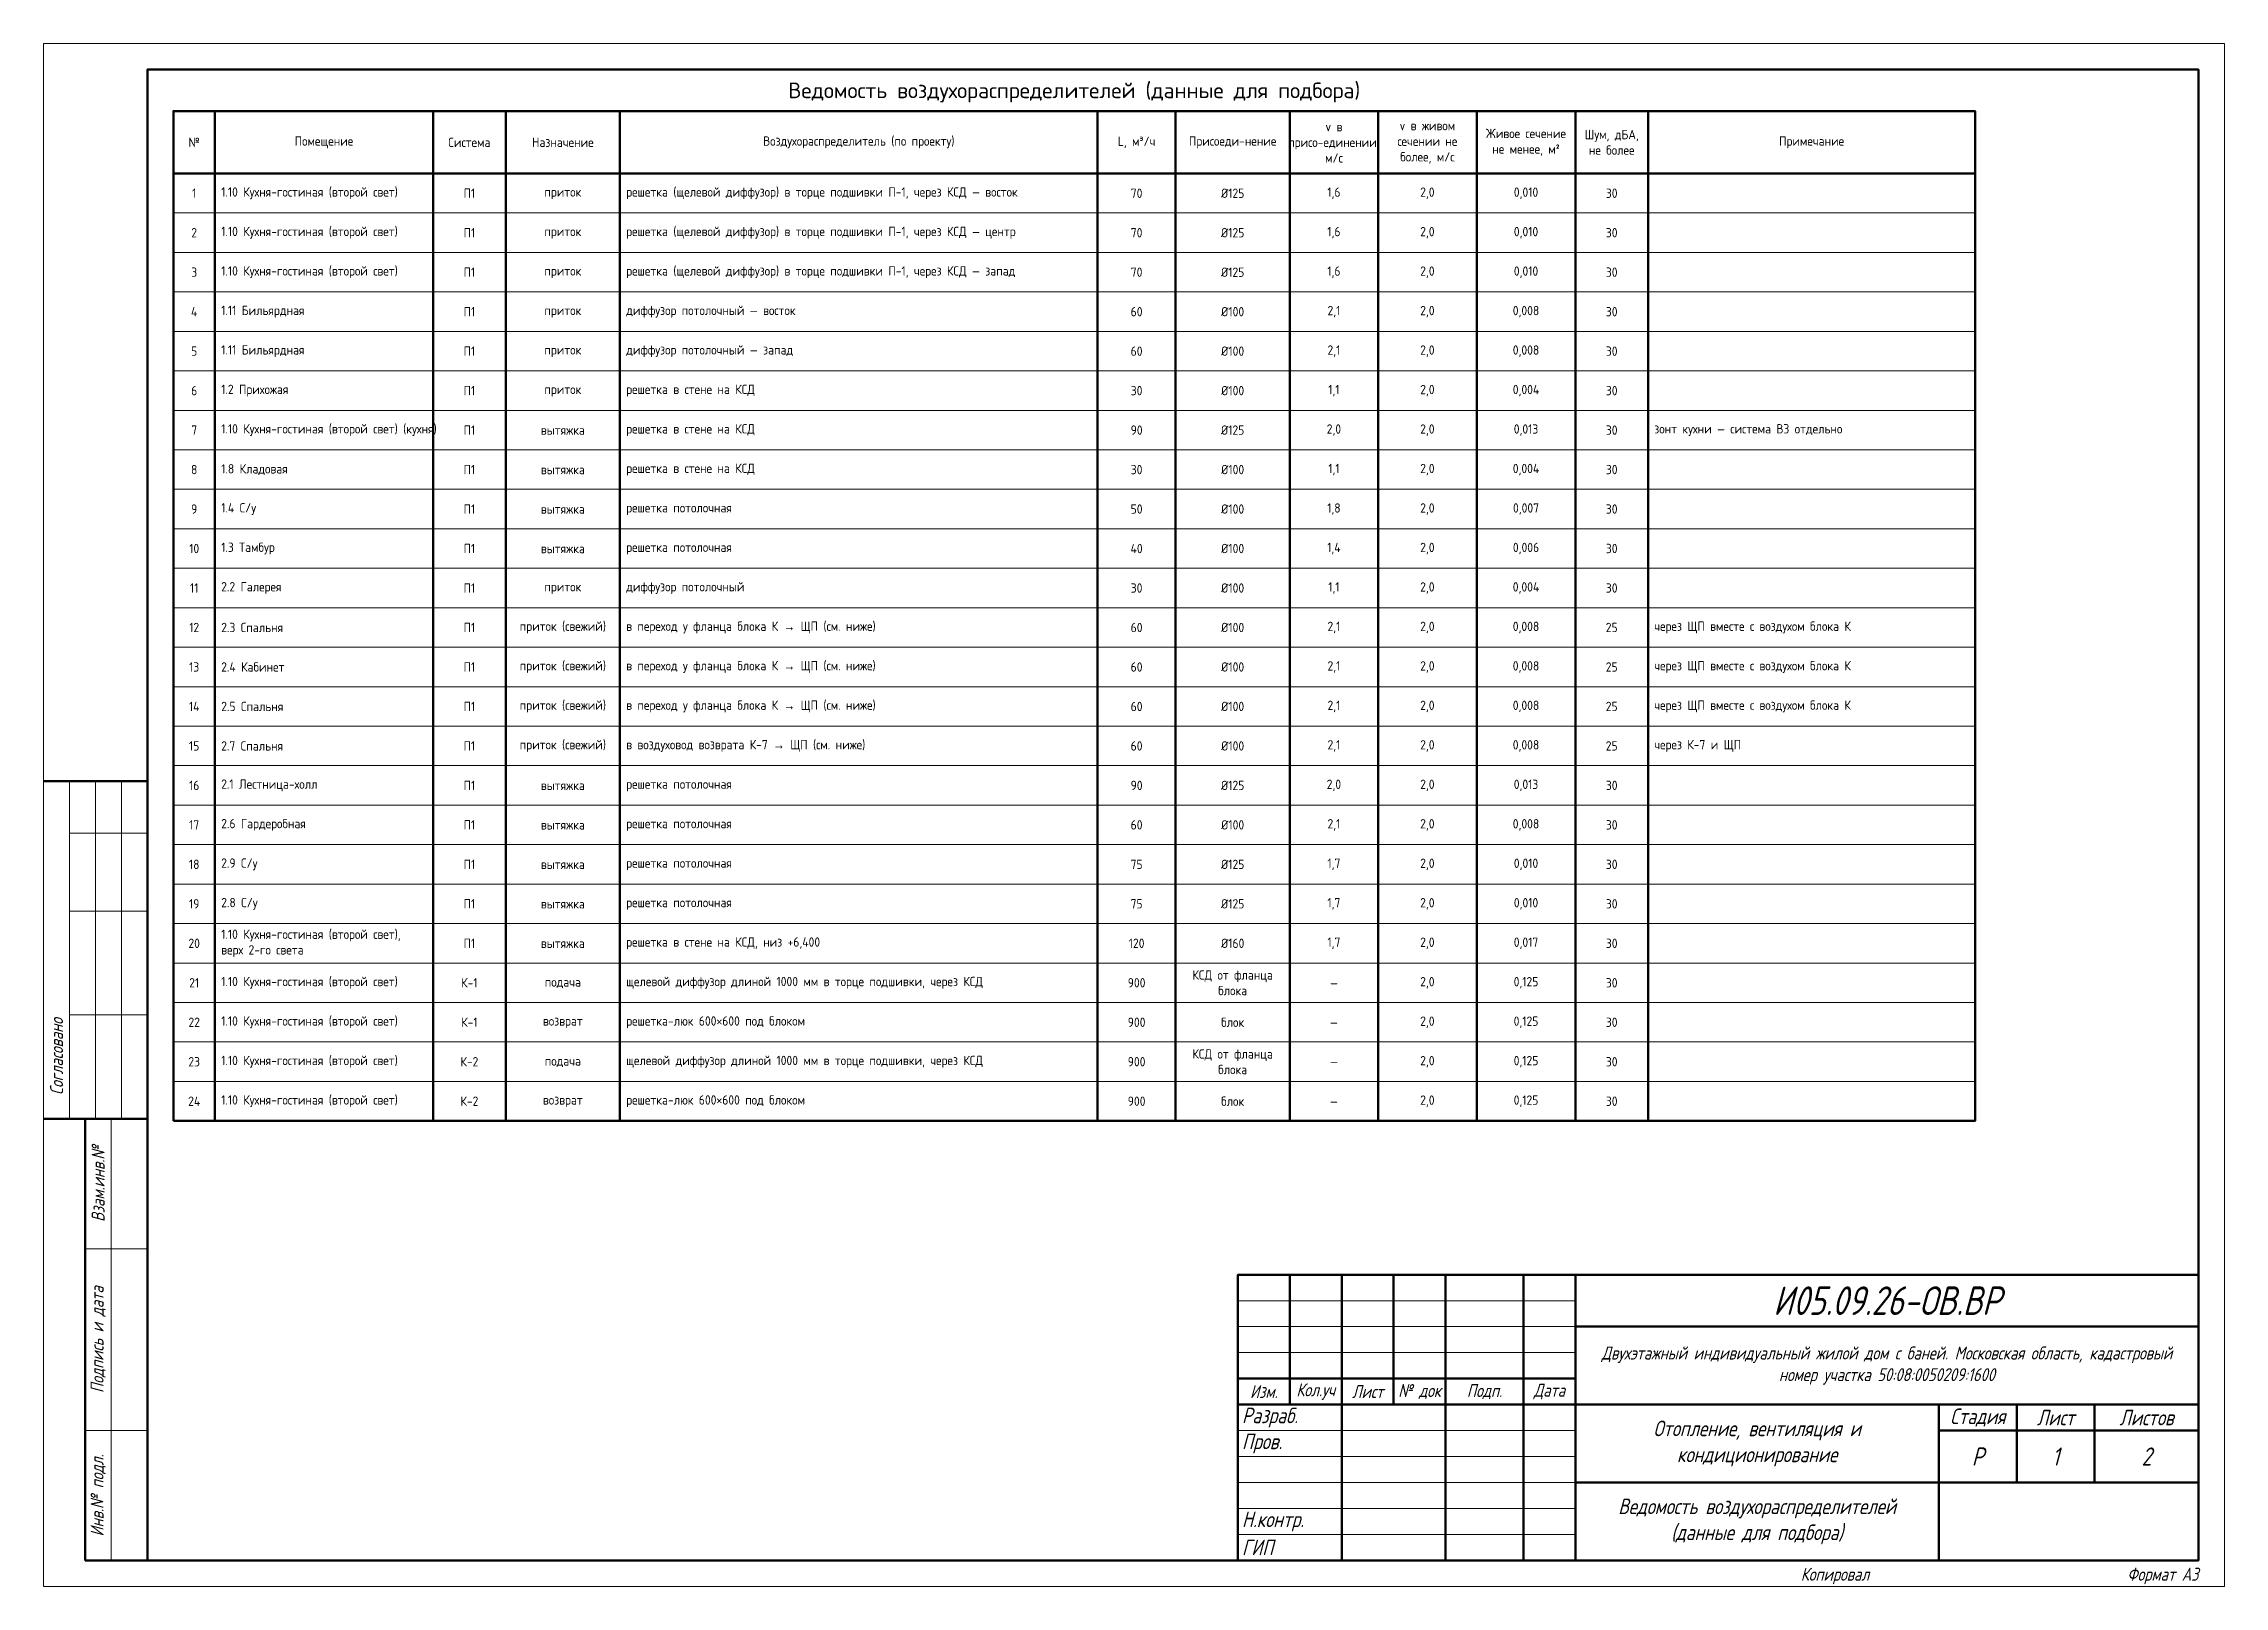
# Paper-space layout 'Лист 1' of a CAD drawing. Header units: millimetres. Extents: x 0 to 420, y 0 to 297.
import ezdxf
from ezdxf.enums import TextEntityAlignment as Align

# ---------------------------------------------------------------- set-up
doc = ezdxf.new("R2010")
doc.units = ezdxf.units.MM
for name, color, linetype, lineweight in [('Рамка', 7, 'Continuous', 50), ('Таблицы', 7, 'Continuous', 18), ('Текст', 7, 'Continuous', 18), ('Тонкие', 8, 'Continuous', 13)]:
    doc.layers.add(name, color=color, linetype=linetype, lineweight=lineweight)
doc.styles.add('GOST', font='isocpeur.ttf', dxfattribs={"width": 0.9})
doc.styles.add('GOST_I', font='isocpeur.ttf', dxfattribs={"width": 0.8})

psp = doc.layouts.new('Лист 1')

# ---------------------------------------------------------------- linework, layer by layer
at = {"layer": 'Рамка', "lineweight": 50}
for points in [[(20, 5), (415, 5), (415, 292), (20, 292)], [(230, 5), (415, 5), (415, 60), (230, 60)]]:
    psp.add_lwpolyline(points, close=True, dxfattribs=at)
at = {"layer": 'Таблицы', "lineweight": 50}
for p, q in [((33, 284), (33, 89.6)), ((75, 284), (75, 89.6)), ((89, 284), (89, 89.6)), ((111, 284), (111, 89.6)), ((203, 284), (203, 89.6)), ((218, 284), (218, 89.6)), ((240, 284), (240, 89.6)), ((257, 284), (257, 89.6)), ((276, 284), (276, 89.6)), ((295, 284), (295, 89.6)), ((309, 284), (309, 89.6)), ((25, 272), (372, 272)), ((0, 155), (20, 155)), ((0, 90), (20, 90)), ((8, 5), (8, 90)), ((240, 35), (240, 60)), ((250, 5), (250, 60)), ((260, 35), (260, 60)), ((270, 5), (270, 60)), ((285, 5), (285, 60)), ((295, 5), (295, 60)), ((295, 50), (415, 50)), ((230, 40), (295, 40)), ((230, 35), (415, 35)), ((365, 5), (365, 35)), ((380, 20), (380, 35)), ((395, 20), (395, 35)), ((365, 30), (415, 30)), ((295, 20), (415, 20)), ((8, 5), (20, 5))]:
    psp.add_line(p, q, dxfattribs=at)
at = {"layer": 'Таблицы', "lineweight": 18}
for p, q in [((25, 264.4), (372, 264.4)), ((25, 256.8), (372, 256.8)), ((25, 249.2), (372, 249.2)), ((25, 241.6), (372, 241.6)), ((25, 234), (372, 234)), ((25, 226.4), (372, 226.4)), ((25, 218.8), (372, 218.8)), ((25, 211.2), (372, 211.2)), ((25, 203.6), (372, 203.6)), ((25, 196), (372, 196)), ((25, 188.4), (372, 188.4)), ((25, 180.8), (372, 180.8)), ((25, 173.2), (372, 173.2)), ((25, 165.6), (372, 165.6)), ((25, 158), (372, 158)), ((25, 150.4), (372, 150.4)), ((25, 142.8), (372, 142.8)), ((25, 135.2), (372, 135.2)), ((25, 127.6), (372, 127.6)), ((25, 120), (372, 120)), ((25, 112.4), (372, 112.4)), ((25, 104.8), (372, 104.8)), ((25, 97.2), (372, 97.2)), ((25, 89.6), (372, 89.6)), ((230, 55), (295, 55)), ((230, 50), (295, 50)), ((230, 45), (295, 45)), ((230, 30), (295, 30)), ((230, 25), (295, 25)), ((230, 20), (295, 20)), ((230, 15), (295, 15)), ((230, 10), (295, 10))]:
    psp.add_line(p, q, dxfattribs=at)
at = {"layer": 'Таблицы'}
for p, q in [((5, 90), (5, 155)), ((10, 90), (10, 155)), ((15, 90), (15, 155)), ((5, 145), (20, 145)), ((5, 130), (20, 130)), ((5, 110), (20, 110)), ((13, 5), (13, 90)), ((8, 65), (20, 65)), ((8, 30), (20, 30))]:
    psp.add_line(p, q, dxfattribs=at)
at = {"layer": 'Таблицы', "lineweight": 50}
psp.add_lwpolyline([(25, 89.6), (372, 89.6), (372, 284), (25, 284)], close=True, dxfattribs=at)
at = {"layer": 'Тонкие'}
psp.add_lwpolyline([(0, 0), (420, 0), (420, 297), (0, 297)], close=True, dxfattribs=at)

# ---------------------------------------------------------------- texts
at = {"layer": 'Текст', "style": 'GOST'}
psp.add_text('Ведомость воздухораспределителей (данные для подбора)', height=3, dxfattribs=at).set_placement((198.5, 288), align=Align.MIDDLE_CENTER)
at = {"layer": 'Текст'}
for s, insert, char_height, width, attachment_point, style in [('v в живом сечении не более, м/с', (266.5, 278), 1.8, 17, 5, 'GOST'), ('№', (29, 278), 1.8, 6, 5, 'GOST'), ('Помещение', (54, 278), 1.8, 40, 5, 'GOST'), ('Система', (82, 278), 1.8, 12, 5, 'GOST'), ('Назначение', (100, 278), 1.8, 20, 5, 'GOST'), ('Воздухораспределитель (по проекту)', (157, 278), 1.8, 90, 5, 'GOST'), ('L, м³/ч', (210.5, 278), 1.8, 13, 5, 'GOST'), ('Присоеди-нение', (229, 278), 1.8, 20, 5, 'GOST'), ('v в присо-единении, м/с', (248.5, 278), 1.8, 15, 5, 'GOST'), ('Живое сечение не менее, м²', (285.5, 278), 1.8, 17, 5, 'GOST'), ('Шум, дБА, не более', (302, 278), 1.8, 12, 5, 'GOST'), ('Примечание', (340.5, 278), 1.8, 61, 5, 'GOST'), ('1', (29, 268.2), 1.8, 6, 5, 'GOST'), ('1.10 Кухня-гостиная (второй свет)', (34.2, 268.2), 1.8, 39.6, 4, 'GOST'), ('П1', (82, 268.2), 1.8, 12, 5, 'GOST'), ('приток', (100, 268.2), 1.8, 20, 5, 'GOST'), ('решетка (щелевой диффузор) в торце подшивки П-1, через КСД — восток', (112.2, 268.2), 1.8, 89.6, 4, 'GOST'), ('70', (210.5, 268.2), 1.8, 13, 5, 'GOST'), ('Ø125', (229, 268.2), 1.8, 20, 5, 'GOST'), ('1,6', (248.5, 268.2), 1.8, 15, 5, 'GOST'), ('2,0', (266.5, 268.2), 1.8, 17, 5, 'GOST'), ('0,010', (285.5, 268.2), 1.8, 17, 5, 'GOST'), ('30', (302, 268.2), 1.8, 12, 5, 'GOST'), ('2', (29, 260.6), 1.8, 6, 5, 'GOST'), ('1.10 Кухня-гостиная (второй свет)', (34.2, 260.6), 1.8, 39.6, 4, 'GOST'), ('П1', (82, 260.6), 1.8, 12, 5, 'GOST'), ('приток', (100, 260.6), 1.8, 20, 5, 'GOST'), ('решетка (щелевой диффузор) в торце подшивки П-1, через КСД — центр', (112.2, 260.6), 1.8, 89.6, 4, 'GOST'), ('70', (210.5, 260.6), 1.8, 13, 5, 'GOST'), ('Ø125', (229, 260.6), 1.8, 20, 5, 'GOST'), ('1,6', (248.5, 260.6), 1.8, 15, 5, 'GOST'), ('2,0', (266.5, 260.6), 1.8, 17, 5, 'GOST'), ('0,010', (285.5, 260.6), 1.8, 17, 5, 'GOST'), ('30', (302, 260.6), 1.8, 12, 5, 'GOST'), ('3', (29, 253), 1.8, 6, 5, 'GOST'), ('1.10 Кухня-гостиная (второй свет)', (34.2, 253), 1.8, 39.6, 4, 'GOST'), ('П1', (82, 253), 1.8, 12, 5, 'GOST'), ('приток', (100, 253), 1.8, 20, 5, 'GOST'), ('решетка (щелевой диффузор) в торце подшивки П-1, через КСД — запад', (112.2, 253), 1.8, 89.6, 4, 'GOST'), ('70', (210.5, 253), 1.8, 13, 5, 'GOST'), ('Ø125', (229, 253), 1.8, 20, 5, 'GOST'), ('1,6', (248.5, 253), 1.8, 15, 5, 'GOST'), ('2,0', (266.5, 253), 1.8, 17, 5, 'GOST'), ('0,010', (285.5, 253), 1.8, 17, 5, 'GOST'), ('30', (302, 253), 1.8, 12, 5, 'GOST'), ('4', (29, 245.4), 1.8, 6, 5, 'GOST'), ('1.11 Бильярдная', (34.2, 245.4), 1.8, 39.6, 4, 'GOST'), ('П1', (82, 245.4), 1.8, 12, 5, 'GOST'), ('приток', (100, 245.4), 1.8, 20, 5, 'GOST'), ('диффузор потолочный — восток', (112.2, 245.4), 1.8, 89.6, 4, 'GOST'), ('60', (210.5, 245.4), 1.8, 13, 5, 'GOST'), ('Ø100', (229, 245.4), 1.8, 20, 5, 'GOST'), ('2,1', (248.5, 245.4), 1.8, 15, 5, 'GOST'), ('2,0', (266.5, 245.4), 1.8, 17, 5, 'GOST'), ('0,008', (285.5, 245.4), 1.8, 17, 5, 'GOST'), ('30', (302, 245.4), 1.8, 12, 5, 'GOST'), ('5', (29, 237.8), 1.8, 6, 5, 'GOST'), ('1.11 Бильярдная', (34.2, 237.8), 1.8, 39.6, 4, 'GOST'), ('П1', (82, 237.8), 1.8, 12, 5, 'GOST'), ('приток', (100, 237.8), 1.8, 20, 5, 'GOST'), ('диффузор потолочный — запад', (112.2, 237.8), 1.8, 89.6, 4, 'GOST'), ('60', (210.5, 237.8), 1.8, 13, 5, 'GOST'), ('Ø100', (229, 237.8), 1.8, 20, 5, 'GOST'), ('2,1', (248.5, 237.8), 1.8, 15, 5, 'GOST'), ('2,0', (266.5, 237.8), 1.8, 17, 5, 'GOST'), ('0,008', (285.5, 237.8), 1.8, 17, 5, 'GOST'), ('30', (302, 237.8), 1.8, 12, 5, 'GOST'), ('6', (29, 230.2), 1.8, 6, 5, 'GOST'), ('1.2 Прихожая', (34.2, 230.2), 1.8, 39.6, 4, 'GOST'), ('П1', (82, 230.2), 1.8, 12, 5, 'GOST'), ('решетка в стене на КСД', (112.2, 230.2), 1.8, 89.6, 4, 'GOST'), ('30', (210.5, 230.2), 1.8, 13, 5, 'GOST'), ('Ø100', (229, 230.2), 1.8, 20, 5, 'GOST'), ('1,1', (248.5, 230.2), 1.8, 15, 5, 'GOST'), ('2,0', (266.5, 230.2), 1.8, 17, 5, 'GOST'), ('0,004', (285.5, 230.2), 1.8, 17, 5, 'GOST'), ('30', (302, 230.2), 1.8, 12, 5, 'GOST'), ('приток', (100, 230.2), 1.8, 20, 5, 'GOST'), ('7', (29, 222.6), 1.8, 6, 5, 'GOST'), ('1.10 Кухня-гостиная (второй свет) (кухня)', (34.2, 222.6), 1.8, 39.6, 4, 'GOST'), ('П1', (82, 222.6), 1.8, 12, 5, 'GOST'), ('вытяжка', (100, 222.6), 1.8, 20, 5, 'GOST'), ('решетка в стене на КСД', (112.2, 222.6), 1.8, 89.6, 4, 'GOST'), ('90', (210.5, 222.6), 1.8, 13, 5, 'GOST'), ('Ø125', (229, 222.6), 1.8, 20, 5, 'GOST'), ('2,0', (248.5, 222.6), 1.8, 15, 5, 'GOST'), ('2,0', (266.5, 222.6), 1.8, 17, 5, 'GOST'), ('0,013', (285.5, 222.6), 1.8, 17, 5, 'GOST'), ('30', (302, 222.6), 1.8, 12, 5, 'GOST'), ('зонт кухни — система В3 отдельно', (310.2, 222.6), 1.8, 60.6, 4, 'GOST'), ('8', (29, 215), 1.8, 6, 5, 'GOST'), ('1.8 Кладовая', (34.2, 215), 1.8, 39.6, 4, 'GOST'), ('П1', (82, 215), 1.8, 12, 5, 'GOST'), ('вытяжка', (100, 215), 1.8, 20, 5, 'GOST'), ('решетка в стене на КСД', (112.2, 215), 1.8, 89.6, 4, 'GOST'), ('30', (210.5, 215), 1.8, 13, 5, 'GOST'), ('Ø100', (229, 215), 1.8, 20, 5, 'GOST'), ('1,1', (248.5, 215), 1.8, 15, 5, 'GOST'), ('2,0', (266.5, 215), 1.8, 17, 5, 'GOST'), ('0,004', (285.5, 215), 1.8, 17, 5, 'GOST'), ('30', (302, 215), 1.8, 12, 5, 'GOST'), ('9', (29, 207.4), 1.8, 6, 5, 'GOST'), ('1.4 С/у', (34.2, 207.4), 1.8, 39.6, 4, 'GOST'), ('П1', (82, 207.4), 1.8, 12, 5, 'GOST'), ('вытяжка', (100, 207.4), 1.8, 20, 5, 'GOST'), ('решетка потолочная', (112.2, 207.4), 1.8, 89.6, 4, 'GOST'), ('50', (210.5, 207.4), 1.8, 13, 5, 'GOST'), ('Ø100', (229, 207.4), 1.8, 20, 5, 'GOST'), ('1,8', (248.5, 207.4), 1.8, 15, 5, 'GOST'), ('2,0', (266.5, 207.4), 1.8, 17, 5, 'GOST'), ('0,007', (285.5, 207.4), 1.8, 17, 5, 'GOST'), ('30', (302, 207.4), 1.8, 12, 5, 'GOST'), ('10', (29, 199.8), 1.8, 6, 5, 'GOST'), ('1.3 Тамбур', (34.2, 199.8), 1.8, 39.6, 4, 'GOST'), ('П1', (82, 199.8), 1.8, 12, 5, 'GOST'), ('вытяжка', (100, 199.8), 1.8, 20, 5, 'GOST'), ('решетка потолочная', (112.2, 199.8), 1.8, 89.6, 4, 'GOST'), ('40', (210.5, 199.8), 1.8, 13, 5, 'GOST'), ('Ø100', (229, 199.8), 1.8, 20, 5, 'GOST'), ('1,4', (248.5, 199.8), 1.8, 15, 5, 'GOST'), ('2,0', (266.5, 199.8), 1.8, 17, 5, 'GOST'), ('0,006', (285.5, 199.8), 1.8, 17, 5, 'GOST'), ('30', (302, 199.8), 1.8, 12, 5, 'GOST'), ('2.2 Галерея', (34.2, 192.2), 1.8, 39.6, 4, 'GOST'), ('диффузор потолочный', (112.2, 192.2), 1.8, 89.6, 4, 'GOST'), ('1,1', (248.5, 192.2), 1.8, 15, 5, 'GOST'), ('2,0', (266.5, 192.2), 1.8, 17, 5, 'GOST'), ('0,004', (285.5, 192.2), 1.8, 17, 5, 'GOST'), ('11', (29, 192.2), 1.8, 6, 5, 'GOST'), ('П1', (82, 192.2), 1.8, 12, 5, 'GOST'), ('приток', (100, 192.2), 1.8, 20, 5, 'GOST'), ('30', (210.5, 192.2), 1.8, 13, 5, 'GOST'), ('Ø100', (229, 192.2), 1.8, 20, 5, 'GOST'), ('30', (302, 192.2), 1.8, 12, 5, 'GOST'), ('12', (29, 184.6), 1.8, 6, 5, 'GOST'), ('2.3 Спальня', (34.2, 184.6), 1.8, 39.6, 4, 'GOST'), ('П1', (82, 184.6), 1.8, 12, 5, 'GOST'), ('приток (свежий)', (100, 184.6), 1.8, 20, 5, 'GOST'), ('в переход у фланца блока К → ЩП (см. ниже)', (112.2, 184.6), 1.8, 89.6, 4, 'GOST'), ('60', (210.5, 184.6), 1.8, 13, 5, 'GOST'), ('Ø100', (229, 184.6), 1.8, 20, 5, 'GOST'), ('2,1', (248.5, 184.6), 1.8, 15, 5, 'GOST'), ('2,0', (266.5, 184.6), 1.8, 17, 5, 'GOST'), ('0,008', (285.5, 184.6), 1.8, 17, 5, 'GOST'), ('25', (302, 184.6), 1.8, 12, 5, 'GOST'), ('через ЩП вместе с воздухом блока К', (310.2, 184.6), 1.8, 60.6, 4, 'GOST'), ('13', (29, 177), 1.8, 6, 5, 'GOST'), ('2.4 Кабинет', (34.2, 177), 1.8, 39.6, 4, 'GOST'), ('П1', (82, 177), 1.8, 12, 5, 'GOST'), ('приток (свежий)', (100, 177), 1.8, 20, 5, 'GOST'), ('в переход у фланца блока К → ЩП (см. ниже)', (112.2, 177), 1.8, 89.6, 4, 'GOST'), ('60', (210.5, 177), 1.8, 13, 5, 'GOST'), ('Ø100', (229, 177), 1.8, 20, 5, 'GOST'), ('2,1', (248.5, 177), 1.8, 15, 5, 'GOST'), ('2,0', (266.5, 177), 1.8, 17, 5, 'GOST'), ('0,008', (285.5, 177), 1.8, 17, 5, 'GOST'), ('25', (302, 177), 1.8, 12, 5, 'GOST'), ('через ЩП вместе с воздухом блока К', (310.2, 177), 1.8, 60.6, 4, 'GOST'), ('14', (29, 169.4), 1.8, 6, 5, 'GOST'), ('2.5 Спальня', (34.2, 169.4), 1.8, 39.6, 4, 'GOST'), ('П1', (82, 169.4), 1.8, 12, 5, 'GOST'), ('приток (свежий)', (100, 169.4), 1.8, 20, 5, 'GOST'), ('в переход у фланца блока К → ЩП (см. ниже)', (112.2, 169.4), 1.8, 89.6, 4, 'GOST'), ('60', (210.5, 169.4), 1.8, 13, 5, 'GOST'), ('Ø100', (229, 169.4), 1.8, 20, 5, 'GOST'), ('2,1', (248.5, 169.4), 1.8, 15, 5, 'GOST'), ('2,0', (266.5, 169.4), 1.8, 17, 5, 'GOST'), ('0,008', (285.5, 169.4), 1.8, 17, 5, 'GOST'), ('25', (302, 169.4), 1.8, 12, 5, 'GOST'), ('через ЩП вместе с воздухом блока К', (310.2, 169.4), 1.8, 60.6, 4, 'GOST'), ('15', (29, 161.8), 1.8, 6, 5, 'GOST'), ('2.7 Спальня', (34.2, 161.8), 1.8, 39.6, 4, 'GOST'), ('П1', (82, 161.8), 1.8, 12, 5, 'GOST'), ('приток (свежий)', (100, 161.8), 1.8, 20, 5, 'GOST'), ('в воздуховод возврата К-7 → ЩП (см. ниже)', (112.2, 161.8), 1.8, 89.6, 4, 'GOST'), ('60', (210.5, 161.8), 1.8, 13, 5, 'GOST'), ('Ø100', (229, 161.8), 1.8, 20, 5, 'GOST'), ('2,1', (248.5, 161.8), 1.8, 15, 5, 'GOST'), ('2,0', (266.5, 161.8), 1.8, 17, 5, 'GOST'), ('0,008', (285.5, 161.8), 1.8, 17, 5, 'GOST'), ('25', (302, 161.8), 1.8, 12, 5, 'GOST'), ('через К-7 и ЩП', (310.2, 161.8), 1.8, 60.6, 4, 'GOST'), ('16', (29, 154.2), 1.8, 6, 5, 'GOST'), ('2.1 Лестница-холл', (34.2, 154.2), 1.8, 39.6, 4, 'GOST'), ('П1', (82, 154.2), 1.8, 12, 5, 'GOST'), ('вытяжка', (100, 154.2), 1.8, 20, 5, 'GOST'), ('решетка потолочная', (112.2, 154.2), 1.8, 89.6, 4, 'GOST'), ('90', (210.5, 154.2), 1.8, 13, 5, 'GOST'), ('Ø125', (229, 154.2), 1.8, 20, 5, 'GOST'), ('2,0', (248.5, 154.2), 1.8, 15, 5, 'GOST'), ('2,0', (266.5, 154.2), 1.8, 17, 5, 'GOST'), ('0,013', (285.5, 154.2), 1.8, 17, 5, 'GOST'), ('30', (302, 154.2), 1.8, 12, 5, 'GOST'), ('17', (29, 146.6), 1.8, 6, 5, 'GOST'), ('2.6 Гардеробная', (34.2, 146.6), 1.8, 39.6, 4, 'GOST'), ('П1', (82, 146.6), 1.8, 12, 5, 'GOST'), ('решетка потолочная', (112.2, 146.6), 1.8, 89.6, 4, 'GOST'), ('60', (210.5, 146.6), 1.8, 13, 5, 'GOST'), ('Ø100', (229, 146.6), 1.8, 20, 5, 'GOST'), ('2,1', (248.5, 146.6), 1.8, 15, 5, 'GOST'), ('2,0', (266.5, 146.6), 1.8, 17, 5, 'GOST'), ('0,008', (285.5, 146.6), 1.8, 17, 5, 'GOST'), ('30', (302, 146.6), 1.8, 12, 5, 'GOST'), ('вытяжка', (100, 146.6), 1.8, 20, 5, 'GOST'), ('18', (29, 139), 1.8, 6, 5, 'GOST'), ('2.9 С/у', (34.2, 139), 1.8, 39.6, 4, 'GOST'), ('П1', (82, 139), 1.8, 12, 5, 'GOST'), ('вытяжка', (100, 139), 1.8, 20, 5, 'GOST'), ('решетка потолочная', (112.2, 139), 1.8, 89.6, 4, 'GOST'), ('75', (210.5, 139), 1.8, 13, 5, 'GOST'), ('Ø125', (229, 139), 1.8, 20, 5, 'GOST'), ('1,7', (248.5, 139), 1.8, 15, 5, 'GOST'), ('2,0', (266.5, 139), 1.8, 17, 5, 'GOST'), ('0,010', (285.5, 139), 1.8, 17, 5, 'GOST'), ('30', (302, 139), 1.8, 12, 5, 'GOST'), ('19', (29, 131.4), 1.8, 6, 5, 'GOST'), ('2.8 С/у', (34.2, 131.4), 1.8, 39.6, 4, 'GOST'), ('П1', (82, 131.4), 1.8, 12, 5, 'GOST'), ('вытяжка', (100, 131.4), 1.8, 20, 5, 'GOST'), ('решетка потолочная', (112.2, 131.4), 1.8, 89.6, 4, 'GOST'), ('75', (210.5, 131.4), 1.8, 13, 5, 'GOST'), ('Ø125', (229, 131.4), 1.8, 20, 5, 'GOST'), ('1,7', (248.5, 131.4), 1.8, 15, 5, 'GOST'), ('2,0', (266.5, 131.4), 1.8, 17, 5, 'GOST'), ('0,010', (285.5, 131.4), 1.8, 17, 5, 'GOST'), ('30', (302, 131.4), 1.8, 12, 5, 'GOST'), ('1.10 Кухня-гостиная (второй свет), верх 2-го света', (34.2, 123.8), 1.8, 39.6, 4, 'GOST'), ('20', (29, 123.8), 1.8, 6, 5, 'GOST'), ('П1', (82, 123.8), 1.8, 12, 5, 'GOST'), ('вытяжка', (100, 123.8), 1.8, 20, 5, 'GOST'), ('решетка в стене на КСД, низ +6,400', (112.2, 123.8), 1.8, 89.6, 4, 'GOST'), ('120', (210.5, 123.8), 1.8, 13, 5, 'GOST'), ('Ø160', (229, 123.8), 1.8, 20, 5, 'GOST'), ('1,7', (248.5, 123.8), 1.8, 15, 5, 'GOST'), ('2,0', (266.5, 123.8), 1.8, 17, 5, 'GOST'), ('0,017', (285.5, 123.8), 1.8, 17, 5, 'GOST'), ('30', (302, 123.8), 1.8, 12, 5, 'GOST'), ('КСД от фланца блока', (229, 116.2), 1.8, 20, 5, 'GOST'), ('21', (29, 116.2), 1.8, 6, 5, 'GOST'), ('1.10 Кухня-гостиная (второй свет)', (34.2, 116.2), 1.8, 39.6, 4, 'GOST'), ('К-1', (82, 116.2), 1.8, 12, 5, 'GOST'), ('подача', (100, 116.2), 1.8, 20, 5, 'GOST'), ('щелевой диффузор длиной 1000 мм в торце подшивки, через КСД', (112.2, 116.2), 1.8, 89.6, 4, 'GOST'), ('900', (210.5, 116.2), 1.8, 13, 5, 'GOST'), ('—', (248.5, 116.2), 1.8, 15, 5, 'GOST'), ('2,0', (266.5, 116.2), 1.8, 17, 5, 'GOST'), ('0,125', (285.5, 116.2), 1.8, 17, 5, 'GOST'), ('30', (302, 116.2), 1.8, 12, 5, 'GOST'), ('22', (29, 108.6), 1.8, 6, 5, 'GOST'), ('1.10 Кухня-гостиная (второй свет)', (34.2, 108.6), 1.8, 39.6, 4, 'GOST'), ('К-1', (82, 108.6), 1.8, 12, 5, 'GOST'), ('возврат', (100, 108.6), 1.8, 20, 5, 'GOST'), ('решетка-люк 600×600 под блоком', (112.2, 108.6), 1.8, 89.6, 4, 'GOST'), ('900', (210.5, 108.6), 1.8, 13, 5, 'GOST'), ('блок', (229, 108.6), 1.8, 20, 5, 'GOST'), ('2,0', (266.5, 108.6), 1.8, 17, 5, 'GOST'), ('0,125', (285.5, 108.6), 1.8, 17, 5, 'GOST'), ('30', (302, 108.6), 1.8, 12, 5, 'GOST'), ('—', (248.5, 108.6), 1.8, 15, 5, 'GOST'), ('23', (29, 101), 1.8, 6, 5, 'GOST'), ('1.10 Кухня-гостиная (второй свет)', (34.2, 101), 1.8, 39.6, 4, 'GOST'), ('К-2', (82, 101), 1.8, 12, 5, 'GOST'), ('подача', (100, 101), 1.8, 20, 5, 'GOST'), ('щелевой диффузор длиной 1000 мм в торце подшивки, через КСД', (112.2, 101), 1.8, 89.6, 4, 'GOST'), ('900', (210.5, 101), 1.8, 13, 5, 'GOST'), ('КСД от фланца блока', (229, 101), 1.8, 20, 5, 'GOST'), ('—', (248.5, 101), 1.8, 15, 5, 'GOST'), ('2,0', (266.5, 101), 1.8, 17, 5, 'GOST'), ('0,125', (285.5, 101), 1.8, 17, 5, 'GOST'), ('30', (302, 101), 1.8, 12, 5, 'GOST'), ('24', (29, 93.4), 1.8, 6, 5, 'GOST'), ('1.10 Кухня-гостиная (второй свет)', (34.2, 93.4), 1.8, 39.6, 4, 'GOST'), ('К-2', (82, 93.4), 1.8, 12, 5, 'GOST'), ('возврат', (100, 93.4), 1.8, 20, 5, 'GOST'), ('решетка-люк 600×600 под блоком', (112.2, 93.4), 1.8, 89.6, 4, 'GOST'), ('900', (210.5, 93.4), 1.8, 13, 5, 'GOST'), ('блок', (229, 93.4), 1.8, 20, 5, 'GOST'), ('—', (248.5, 93.4), 1.8, 15, 5, 'GOST'), ('2,0', (266.5, 93.4), 1.8, 17, 5, 'GOST'), ('0,125', (285.5, 93.4), 1.8, 17, 5, 'GOST'), ('30', (302, 93.4), 1.8, 12, 5, 'GOST'), ('{\\W0.8;\\Q15;Двухэтажный индивидуальный жилой дом с баней. Московская область, кадастровый номер участка 50:08:0050209:1600}', (355, 42.5), 2.5, 116, 5, 'GOST_I'), ('{\\W0.8;\\Q15;Отопление, вентиляция и кондиционирование}', (330, 27.5), 3, 66, 5, 'GOST_I'), ('{\\W0.8;\\Q15;Ведомость воздухораспределителей (данные для подбора)}', (330, 12.5), 3, 66, 5, 'GOST_I')]:
    psp.add_mtext(s, dxfattribs=dict(at, insert=insert, char_height=char_height, width=width, attachment_point=attachment_point, style=style))
at = {"layer": 'Текст', "char_height": 2.5, "attachment_point": 5, "rotation": 90, "style": 'GOST_I'}
for s, insert in [('{\\W0.8;\\Q15;Согласовано}', (2.5, 102)), ('{\\W0.8;\\Q15;Взам.инв.№}', (10.5, 77.5)), ('{\\W0.8;\\Q15;Подпись и дата}', (10.5, 47.5)), ('{\\W0.8;\\Q15;Инв.№ подл.}', (10.5, 17.5))]:
    psp.add_mtext(s, dxfattribs=dict(at, insert=insert))
at = {"layer": 'Текст', "style": 'GOST_I'}
for s, insert, char_height, attachment_point in [('{\\W0.8;\\Q15;И05.09.26-ОВ.ВР}', (355, 55), 5.5, 5), ('{\\W0.8;\\Q15;Изм.}', (235, 37.5), 2.5, 5), ('{\\W0.8;\\Q15;Кол.уч}', (245, 37.5), 2.5, 5), ('{\\W0.8;\\Q15;Лист}', (255, 37.5), 2.5, 5), ('{\\W0.8;\\Q15;№ док}', (265, 37.5), 2.5, 5), ('{\\W0.8;\\Q15;Подп.}', (277.5, 37.5), 2.5, 5), ('{\\W0.8;\\Q15;Дата}', (290, 37.5), 2.5, 5), ('{\\W0.8;\\Q15;Разраб.}', (230.8, 32.5), 3, 4), ('{\\W0.8;\\Q15;Стадия}', (372.5, 32.5), 3, 5), ('{\\W0.8;\\Q15;Лист}', (387.5, 32.5), 3, 5), ('{\\W0.8;\\Q15;Листов}', (405, 32.5), 3, 5), ('{\\W0.8;\\Q15;Пров.}', (230.8, 27.5), 3, 4), ('{\\W0.8;\\Q15;}', (250.8, 32.5), 3, 4), ('{\\W0.8;\\Q15;}', (285.6, 32.5), 3, 4), ('{\\W0.8;\\Q15;}', (250.8, 27.5), 3, 4), ('{\\W0.8;\\Q15;}', (285.6, 27.5), 3, 4), ('{\\W0.8;\\Q15;Р}', (372.5, 25), 3.5, 5), ('{\\W0.8;\\Q15;1}', (387.5, 25), 3.5, 5), ('{\\W0.8;\\Q15;2}', (405, 25), 3.5, 5), ('{\\W0.8;\\Q15;Н.контр.}', (230.8, 12.5), 3, 4), ('{\\W0.8;\\Q15;ГИП}', (230.8, 7.5), 3, 4), ('{\\W0.8;\\Q15;}', (250.8, 12.5), 3, 4), ('{\\W0.8;\\Q15;}', (285.6, 12.5), 3, 4), ('{\\W0.8;\\Q15;}', (250.8, 7.5), 3, 4), ('{\\W0.8;\\Q15;}', (285.6, 7.5), 3, 4), ('{\\W0.8;\\Q15;Копировал}', (345, 2), 2.5, 5), ('{\\W0.8;\\Q15;Формат А3}', (415, 2), 2.5, 6)]:
    psp.add_mtext(s, dxfattribs=dict(at, insert=insert, char_height=char_height, attachment_point=attachment_point))

doc.saveas('drawing.dxf')
